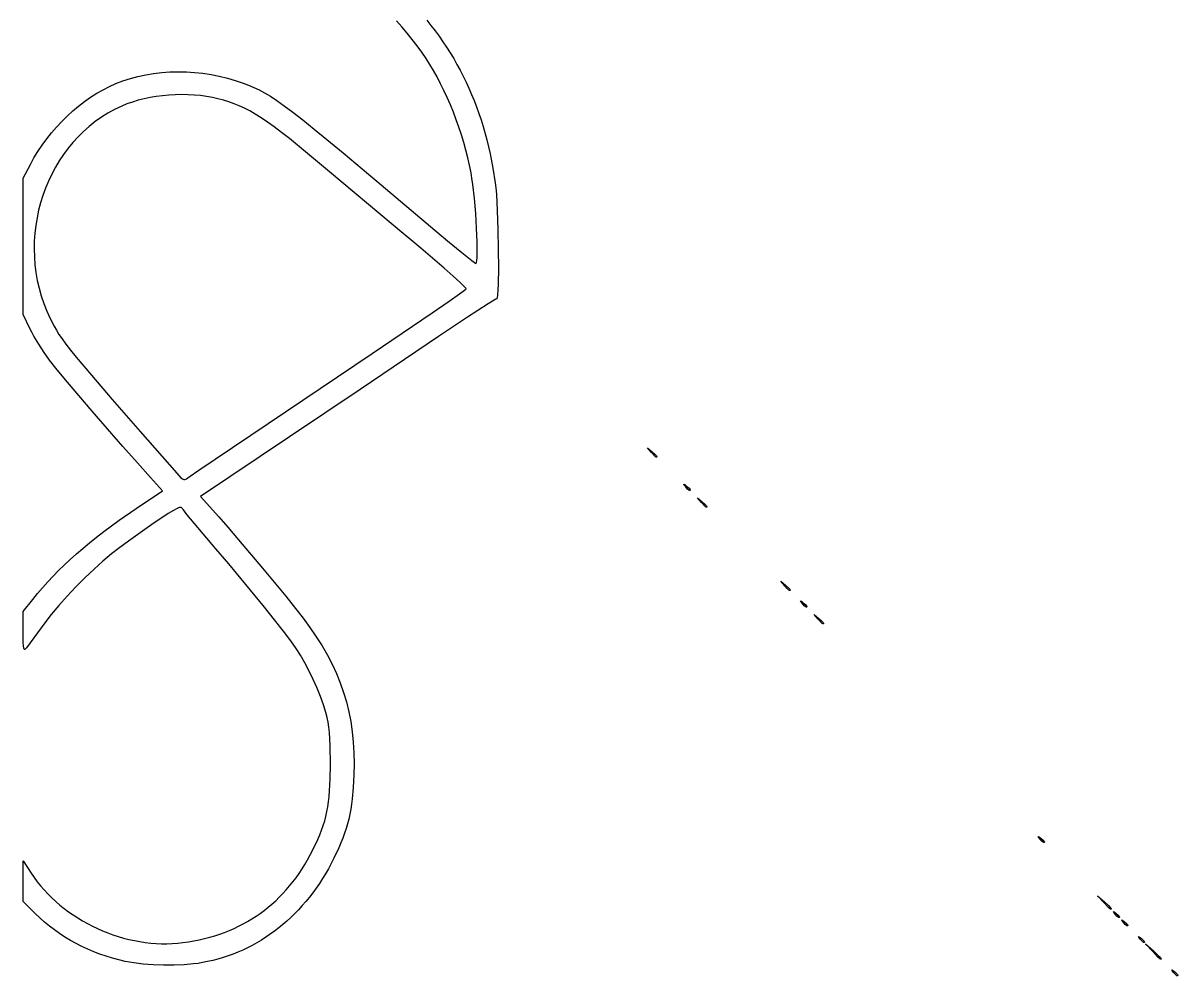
# Model space of a CAD drawing. Extents: x 0 to 2298, y -1889 to 396.
# Drawn here: x 26 to 1255, y -1787 to -772 of the extents above; entities that cross this region are included whole.
import ezdxf

# ---------------------------------------------------------------- set-up
doc = ezdxf.new("R2010")
doc.units = 0

msp = doc.modelspace()

# ---------------------------------------------------------------- linework, layer by layer
at = {"layer": 'Layer 1'}
for p, q in [((429.498206, -776.439371), (423.682591, -769.86959)), ((455.966119, -769.045637), (460.50837, -774.719424)), ((435.122748, -783.090065), (429.498206, -776.439371)), ((440.534119, -789.79925), (435.122748, -783.090065)), ((460.50837, -774.719424), (464.902604, -780.455076)), ((464.902604, -780.455076), (469.149958, -786.254744)), ((469.149958, -786.254744), (473.251571, -792.120581)), ((445.710223, -796.544504), (440.534119, -789.79925)), ((450.628962, -803.303404), (445.710223, -796.544504)), ((473.251571, -792.120581), (477.208579, -798.054741)), ((477.208579, -798.054741), (481.022121, -804.059377)), ((455.26824, -810.053528), (450.628962, -803.303404)), ((459.267139, -816.295509), (455.26824, -810.053528)), ((481.022121, -804.059377), (484.693333, -810.13664)), ((484.693333, -810.13664), (488.223353, -816.288686)), ((463.186749, -822.856275), (459.267139, -816.295509)), ((467.015371, -829.706254), (463.186749, -822.856275)), ((488.223353, -816.288686), (491.613318, -822.517665)), ((491.613318, -822.517665), (494.864366, -828.825732)), ((125.17587, -836.6739), (132.761668, -833.746759)), ((132.761668, -833.746759), (140.607757, -831.204691)), ((140.607757, -831.204691), (148.683266, -829.04802)), ((148.683266, -829.04802), (156.957325, -827.277071)), ((156.957325, -827.277071), (165.399061, -825.892169)), ((165.399061, -825.892169), (173.977605, -824.893638)), ((173.977605, -824.893638), (182.662086, -824.281804)), ((182.662086, -824.281804), (191.421633, -824.056991)), ((191.421633, -824.056991), (200.225374, -824.219524)), ((200.225374, -824.219524), (209.042439, -824.769728)), ((209.042439, -824.769728), (217.841958, -825.707928)), ((217.841958, -825.707928), (226.593059, -827.034448)), ((226.593059, -827.034448), (235.264872, -828.749613)), ((235.264872, -828.749613), (243.826525, -830.853748)), ((243.826525, -830.853748), (252.247148, -833.347178)), ((252.247148, -833.347178), (260.49587, -836.230228)), ((470.741308, -836.815876), (467.015371, -829.706254)), ((494.864366, -828.825732), (497.977634, -835.215039)), ((497.977634, -835.215039), (500.954261, -841.687739)), ((98.361443, -851.276962), (104.945467, -847.069386)), ((104.945467, -847.069386), (111.623078, -843.220235)), ((111.623078, -843.220235), (118.373478, -839.748682)), ((118.373478, -839.748682), (125.17587, -836.6739)), ((260.49587, -836.230228), (266.418117, -838.492623)), ((266.418117, -838.492623), (272.040432, -840.832032)), ((272.040432, -840.832032), (277.614005, -843.439853)), ((277.614005, -843.439853), (283.390028, -846.507484)), ((283.390028, -846.507484), (289.619691, -850.226324)), ((474.352861, -844.15557), (470.741308, -836.815876)), ((477.838331, -851.695763), (474.352861, -844.15557)), ((500.954261, -841.687739), (503.795382, -848.245986)), ((85.557344, -860.690702), (91.891803, -855.823792)), ((91.891803, -855.823792), (98.361443, -851.276962)), ((136.944433, -858.374652), (131.3871, -860.63336)), ((142.778635, -856.341787), (136.944433, -858.374652)), ((148.854611, -854.537041), (142.778635, -856.341787)), ((155.137264, -852.962687), (148.854611, -854.537041)), ((161.591499, -851.621002), (155.137264, -852.962687)), ((168.18222, -850.514259), (161.591499, -851.621002)), ((174.874332, -849.644733), (168.18222, -850.514259)), ((181.632737, -849.014699), (174.874332, -849.644733)), ((188.422342, -848.626431), (181.632737, -849.014699)), ((195.20805, -848.482205), (188.422342, -848.626431)), ((201.954765, -848.584295), (195.20805, -848.482205)), ((208.627392, -848.934976), (201.954765, -848.584295)), ((215.190835, -849.536522), (208.627392, -848.934976)), ((221.609997, -850.391208), (215.190835, -849.536522)), ((227.849784, -851.501309), (221.609997, -850.391208)), ((233.8751, -852.8691), (227.849784, -851.501309)), ((239.79709, -854.462458), (233.8751, -852.8691)), ((245.480242, -856.205297), (239.79709, -854.462458)), ((251.018469, -858.158709), (245.480242, -856.205297)), ((256.505683, -860.383784), (251.018469, -858.158709)), ((289.619691, -850.226324), (296.554185, -854.787771)), ((296.554185, -854.787771), (304.444702, -860.383223)), ((481.18602, -859.406886), (477.838331, -851.695763)), ((484.38423, -867.259365), (481.18602, -859.406886)), ((503.795382, -848.245986), (506.502136, -854.891931)), ((506.502136, -854.891931), (509.075661, -861.627729)), ((67.573024, -877.020192), (73.377158, -871.308075)), ((73.377158, -871.308075), (79.378863, -865.858521)), ((79.378863, -865.858521), (85.557344, -860.690702)), ((109.771235, -872.51873), (103.123384, -877.225563)), ((116.701676, -868.173126), (109.771235, -872.51873)), ((123.908901, -864.20569), (116.701676, -868.173126)), ((131.3871, -860.63336), (123.908901, -864.20569)), ((262.035794, -862.941615), (256.505683, -860.383784)), ((267.702716, -865.893292), (262.035794, -862.941615)), ((273.60036, -869.299906), (267.702716, -865.893292)), ((279.822637, -873.22255), (273.60036, -869.299906)), ((304.444702, -860.383223), (313.542433, -867.204078)), ((313.542433, -867.204078), (324.098567, -875.441735)), ((487.421262, -875.223632), (484.38423, -867.259365)), ((509.075661, -861.627729), (511.517092, -868.455531)), ((511.517092, -868.455531), (513.827569, -875.377492)), ((56.640662, -889.155427), (61.98726, -882.975701)), ((61.98726, -882.975701), (67.573024, -877.020192)), ((96.763932, -882.276686), (90.698689, -887.655163)), ((103.123384, -877.225563), (96.763932, -882.276686)), ((286.463461, -877.722314), (279.822637, -873.22255)), ((293.616742, -882.860289), (286.463461, -877.722314)), ((301.376392, -888.697568), (293.616742, -882.860289)), ((324.098567, -875.441735), (336.364297, -885.287591)), ((490.285418, -883.270113), (487.421262, -875.223632)), ((492.964999, -891.369238), (490.285418, -883.270113)), ((513.827569, -875.377492), (516.008229, -882.395763)), ((516.008229, -882.395763), (519.984644, -896.729851)), ((46.748154, -902.110846), (51.554028, -895.5402)), ((51.554028, -895.5402), (56.640662, -889.155427)), ((84.933461, -893.344053), (79.474058, -899.326419)), ((90.698689, -887.655163), (84.933461, -893.344053)), ((309.836323, -895.295241), (301.376392, -888.697568)), ((329.232678, -911.016134), (309.836323, -895.295241)), ((336.364297, -885.287591), (367.029306, -910.569497)), ((495.448307, -899.491436), (492.964999, -891.369238)), ((519.984644, -896.729851), (523.455439, -911.475017)), ((38.061878, -915.733068), (42.243839, -908.848193)), ((42.243839, -908.848193), (46.748154, -902.110846)), ((74.326287, -905.585323), (69.495958, -912.103827)), ((79.474058, -899.326419), (74.326287, -905.585323)), ((497.723643, -907.607135), (495.448307, -899.491436)), ((499.77931, -915.686764), (497.723643, -907.607135)), ((34.22307, -922.7463), (38.061878, -915.733068)), ((64.988878, -918.864991), (60.810856, -925.851878)), ((69.495958, -912.103827), (64.988878, -918.864991)), ((352.5571, -930.5117), (329.232678, -911.016134)), ((367.029306, -910.569497), (407.546988, -944.58098)), ((501.603608, -923.700752), (499.77931, -915.686764)), ((523.455439, -911.475017), (526.429713, -926.648486)), ((26.45881, -937.3875), (34.22307, -922.7463)), ((56.9677, -933.047549), (53.465219, -940.435066)), ((60.810856, -925.851878), (56.9677, -933.047549)), ((420.2171, -987.3017), (352.5571, -930.5117)), ((503.18484, -931.619528), (501.603608, -923.700752)), ((504.160951, -937.492293), (503.18484, -931.619528)), ((526.429713, -926.648486), (528.916566, -942.267482)), ((26.45881, -1010.1497), (26.45881, -937.3875)), ((53.465219, -940.435066), (50.30922, -947.997491)), ((407.546988, -944.58098), (459.92687, -988.853228)), ((505.087344, -944.109527), (504.160951, -937.492293)), ((506.75848, -958.95739), (505.087344, -944.109527)), ((528.916566, -942.267482), (529.553045, -947.676478)), ((47.505512, -955.717885), (45.059905, -963.57931)), ((50.30922, -947.997491), (47.505512, -955.717885)), ((529.553045, -947.676478), (530.129733, -954.582873)), ((530.129733, -954.582873), (531.093334, -971.868794)), ((45.059905, -963.57931), (42.978204, -971.564828)), ((508.133257, -974.923091), (506.75848, -958.95739)), ((41.266221, -979.657501), (39.929761, -987.840389)), ((42.978204, -971.564828), (41.266221, -979.657501)), ((509.146684, -990.766603), (508.133257, -974.923091)), ((531.093334, -971.868794), (531.786572, -992.087123)), ((39.929761, -987.840389), (38.974635, -996.096556)), ((449.755952, -1011.942826), (420.2171, -987.3017)), ((459.92687, -988.853228), (478.089679, -1004.066333)), ((509.733769, -1005.247899), (509.146684, -990.766603)), ((531.786572, -992.087123), (532.18865, -1013.199732)), ((38.406649, -1004.409061), (38.231614, -1012.760968)), ((38.974635, -996.096556), (38.406649, -1004.409061)), ((478.089679, -1004.066333), (493.25772, -1016.555015)), ((509.829523, -1017.126953), (509.733769, -1005.247899)), ((26.45881, -1082.6901), (26.45881, -1010.1497)), ((38.231614, -1012.760968), (38.455336, -1021.135338)), ((474.511462, -1033.194029), (449.755952, -1011.942826)), ((493.25772, -1016.555015), (503.850386, -1025.009055)), ((509.67284, -1021.703131), (509.829523, -1017.126953)), ((532.18865, -1013.199732), (532.27877, -1033.168498)), ((38.455336, -1021.135338), (39.083624, -1029.515232)), ((39.083624, -1029.515232), (40.122288, -1037.883713)), ((503.850386, -1025.009055), (506.937013, -1027.313638)), ((506.937013, -1027.313638), (508.28707, -1028.118228)), ((508.28707, -1028.118228), (508.619343, -1027.923885)), ((508.619343, -1027.923885), (508.909738, -1027.353772)), ((508.909738, -1027.353772), (509.368953, -1025.163738)), ((509.368953, -1025.163738), (509.67284, -1021.703131)), ((40.122288, -1037.883713), (41.577134, -1046.223841)), ((484.172593, -1041.723021), (474.511462, -1033.194029)), ((491.530442, -1048.414067), (484.172593, -1041.723021)), ((532.27877, -1033.168498), (532.036136, -1049.955294)), ((41.577134, -1046.223841), (43.453971, -1054.518679)), ((43.453971, -1054.518679), (45.758608, -1062.751288)), ((490.885825, -1060.698434), (496.374466, -1056.552354)), ((496.215861, -1052.937011), (491.530442, -1048.414067)), ((497.44105, -1054.282272), (496.215861, -1052.937011)), ((496.374466, -1056.552354), (497.520671, -1055.503727)), ((497.8597, -1054.9617), (497.44105, -1054.282272)), ((497.520671, -1055.503727), (497.8597, -1054.9617)), ((531.783537, -1056.518541), (531.43995, -1061.521998)), ((532.036136, -1049.955294), (531.783537, -1056.518541)), ((45.758608, -1062.751288), (48.496853, -1070.90473)), ((461.7007, -1080.889075), (479.844372, -1068.457991)), ((479.844372, -1068.457991), (490.885825, -1060.698434)), ((527.80305, -1067.203091), (521.450392, -1071.112948)), ((529.62659, -1066.180133), (527.80305, -1067.203091)), ((530.469416, -1065.830482), (529.62659, -1066.180133)), ((530.748282, -1065.545279), (530.469416, -1065.830482)), ((531.002777, -1064.7109), (530.748282, -1065.545279)), ((531.43995, -1061.521998), (531.002777, -1064.7109)), ((48.496853, -1070.90473), (51.674514, -1078.962067)), ((51.674514, -1078.962067), (55.2974, -1086.90636)), ((397.909075, -1123.998028), (461.7007, -1080.889075)), ((521.450392, -1071.112948), (499.578745, -1085.296582)), ((34.00123, -1097.9968), (26.45881, -1082.6901)), ((55.2974, -1086.90636), (59.491055, -1095.152838)), ((499.578745, -1085.296582), (468.639558, -1105.885741)), ((35.733875, -1101.510213), (34.00123, -1097.9968)), ((37.879866, -1105.473365), (35.733875, -1101.510213)), ((43.068734, -1114.218557), (37.879866, -1105.473365)), ((59.491055, -1095.152838), (61.862631, -1099.27689)), ((61.862631, -1099.27689), (64.638775, -1103.672279)), ((64.638775, -1103.672279), (67.985538, -1108.542101)), ((468.639558, -1105.885741), (432.417916, -1130.384782)), ((48.881525, -1123.171721), (43.068734, -1114.218557)), ((67.985538, -1108.542101), (72.06897, -1114.089454)), ((72.06897, -1114.089454), (77.055124, -1120.517433)), ((54.63193, -1131.2722), (48.881525, -1123.171721)), ((77.055124, -1120.517433), (83.11005, -1128.029135)), ((83.11005, -1128.029135), (99.090423, -1147.116094)), ((287.1157, -1198.4897), (397.909075, -1123.998028)), ((432.417916, -1130.384782), (385.000529, -1162.495532)), ((61.219983, -1139.614213), (54.63193, -1131.2722)), ((71.564486, -1152.128577), (61.219983, -1139.614213)), ((99.914555, -1185.483787), (71.564486, -1152.128577)), ((99.090423, -1147.116094), (121.3385, -1172.975104)), ((385.000529, -1162.495532), (309.964916, -1212.907782)), ((121.3385, -1172.975104), (151.182689, -1207.230935)), ((132.465561, -1222.956705), (99.914555, -1185.483787)), ((230.741614, -1236.479075), (287.1157, -1198.4897)), ((151.182689, -1207.230935), (189.9514, -1251.50836)), ((309.964916, -1212.907782), (215.240916, -1276.352882)), ((148.061236, -1240.618201), (132.465561, -1222.956705)), ((695.072, -1229.55), (690.85712, -1224.44777)), ((690.85712, -1224.44777), (695.95935, -1228.66265)), ((695.95935, -1228.66265), (698.832821, -1231.248427)), ((162.00093, -1256.1662), (148.061236, -1240.618201)), ((212.339609, -1249.026669), (230.741614, -1236.479075)), ((698.371813, -1232.988456), (695.072, -1229.55)), ((695.072, -1229.55), (695.072, -1229.55)), ((699.532986, -1234.042177), (698.371813, -1232.988456)), ((698.832821, -1231.248427), (700.479259, -1233.043914)), ((700.17423, -1234.43039), (699.532986, -1234.042177)), ((700.693726, -1234.346335), (700.17423, -1234.43039)), ((700.479259, -1233.043914), (700.84884, -1233.658296)), ((700.919462, -1234.090703), (700.693726, -1234.346335)), ((700.84884, -1233.658296), (700.919462, -1234.090703)), ((189.9514, -1251.50836), (194.415847, -1256.302098)), ((204.149, -1254.836), (212.339609, -1249.026669)), ((174.64563, -1270.1419), (162.00093, -1256.1662)), ((194.415847, -1256.302098), (196.00336, -1257.611018)), ((196.00336, -1257.611018), (197.382902, -1258.24663)), ((197.382902, -1258.24663), (198.046677, -1258.324132)), ((198.046677, -1258.324132), (198.720851, -1258.24793)), ((198.720851, -1258.24793), (200.183582, -1257.653912)), ((200.183582, -1257.653912), (201.937472, -1256.50357)), ((201.937472, -1256.50357), (204.1489, -1254.8359)), ((204.1489, -1254.8359), (204.149, -1254.836)), ((730.097884, -1264.108414), (729.706205, -1263.293861)), ((729.706205, -1263.293861), (730.52076, -1263.685541)), ((731.675, -1266.15), (730.097884, -1264.108414)), ((730.52076, -1263.685541), (732.562344, -1265.262656)), ((732.562344, -1265.262656), (735.196644, -1267.564204)), ((146.69433, -1289.2198), (174.64563, -1270.1419)), ((215.240916, -1276.352882), (234.762516, -1298.092782)), ((733.619527, -1268.34756), (731.674994, -1266.149996)), ((731.674994, -1266.149996), (731.675, -1266.15)), ((735.085725, -1269.588457), (733.619527, -1268.34756)), ((735.619952, -1269.837156), (735.085725, -1269.588457)), ((735.196644, -1267.564204), (736.025063, -1268.475811)), ((736.011198, -1269.83109), (735.619952, -1269.837156)), ((736.251665, -1269.56506), (736.011198, -1269.83109)), ((736.025063, -1268.475811), (736.333554, -1269.033866)), ((736.333554, -1269.033866), (736.251665, -1269.56506)), ((748.313, -1282.79), (744.09812, -1277.68777)), ((744.09812, -1277.68777), (749.20035, -1281.90265)), ((128.873239, -1301.601012), (146.69433, -1289.2198)), ((190.284715, -1289.02578), (186.435518, -1291.120662)), ((191.717332, -1288.430515), (190.284715, -1289.02578)), ((192.886087, -1288.105937), (191.717332, -1288.430515)), ((193.839071, -1288.028977), (192.886087, -1288.105937)), ((194.624379, -1288.17656), (193.839071, -1288.028977)), ((195.290103, -1288.525616), (194.624379, -1288.17656)), ((195.884338, -1289.053072), (195.290103, -1288.525616)), ((197.05071, -1290.5509), (195.884338, -1289.053072)), ((751.612813, -1286.228456), (748.313, -1282.79)), ((748.313, -1282.79), (748.313, -1282.79)), ((749.20035, -1281.90265), (752.073821, -1284.488427)), ((752.773986, -1287.282177), (751.612813, -1286.228456)), ((752.073821, -1284.488427), (753.720259, -1286.283914)), ((753.41523, -1287.67039), (752.773986, -1287.282177)), ((753.934726, -1287.586335), (753.41523, -1287.67039)), ((753.720259, -1286.283914), (754.08984, -1286.898296)), ((754.160462, -1287.330703), (753.934726, -1287.586335)), ((754.08984, -1286.898296), (754.160462, -1287.330703)), ((112.437789, -1313.69107), (128.873239, -1301.601012)), ((180.953749, -1294.57516), (163.55351, -1306.3013)), ((186.435518, -1291.120662), (180.953749, -1294.57516)), ((200.80459, -1295.316886), (197.05071, -1290.5509)), ((208.613898, -1304.720637), (200.80459, -1295.316886)), ((234.762516, -1298.092782), (244.427545, -1309.130862)), ((104.704746, -1319.659412), (112.437789, -1313.69107)), ((163.55351, -1306.3013), (150.901915, -1315.115798)), ((231.65711, -1332.0342), (208.613898, -1304.720637)), ((244.427545, -1309.130862), (255.847332, -1322.425423)), ((90.138152, -1331.50771), (97.276191, -1325.593959)), ((97.276191, -1325.593959), (104.704746, -1319.659412)), ((138.541498, -1323.909512), (127.928037, -1331.66337)), ((150.901915, -1315.115798), (138.541498, -1323.909512)), ((255.847332, -1322.425423), (281.320341, -1352.664407)), ((76.677726, -1343.324815), (83.276655, -1337.413662)), ((83.276655, -1337.413662), (90.138152, -1331.50771)), ((120.51731, -1337.3583), (111.470988, -1344.999087)), ((127.928037, -1331.66337), (120.51731, -1337.3583)), ((245.253662, -1348.073242), (231.65711, -1332.0342)), ((64.211676, -1355.21471), (70.327391, -1349.254164)), ((70.327391, -1349.254164), (76.677726, -1343.324815)), ((111.470988, -1344.999087), (101.96973, -1353.604331)), ((258.572054, -1364.013464), (245.253662, -1348.073242)), ((52.628213, -1367.281379), (58.316608, -1361.219448)), ((58.316608, -1361.219448), (64.211676, -1355.21471)), ((92.265704, -1362.911473), (82.611073, -1372.65795)), ((101.96973, -1353.604331), (92.265704, -1362.911473)), ((283.26171, -1394.204062), (258.572054, -1364.013464)), ((281.320341, -1352.664407), (305.919863, -1382.570579)), ((41.815548, -1379.628807), (47.132518, -1373.413499)), ((47.132518, -1373.413499), (52.628213, -1367.281379)), ((82.611073, -1372.65795), (73.258002, -1382.581202)), ((837.047, -1371.53), (832.83212, -1366.42777)), ((832.83212, -1366.42777), (837.93435, -1370.64265)), ((839.632777, -1374.403467), (837.047, -1371.53)), ((837.047, -1371.53), (837.047, -1371.53)), ((837.93435, -1370.64265), (841.372806, -1373.942464)), ((841.428264, -1376.049906), (839.632777, -1374.403467)), ((841.372806, -1373.942464), (842.426527, -1375.103636)), ((842.042646, -1376.419488), (841.428264, -1376.049906)), ((842.475053, -1376.490111), (842.042646, -1376.419488)), ((842.426527, -1375.103636), (842.81474, -1375.74488)), ((842.730685, -1376.264375), (842.475053, -1376.490111)), ((842.81474, -1375.74488), (842.730685, -1376.264375)), ((26.45883, -1398.8068), (36.66333, -1385.9403)), ((36.66333, -1385.9403), (41.815548, -1379.628807)), ((73.258002, -1382.581202), (64.458658, -1392.418669)), ((305.919863, -1382.570579), (316.247791, -1395.449124)), ((854.325884, -1388.338414), (853.934205, -1387.523861)), ((853.934205, -1387.523861), (854.74876, -1387.915541)), ((855.903, -1390.38), (854.325884, -1388.338414)), ((854.74876, -1387.915541), (856.790344, -1389.492656)), ((26.45883, -1420.3249), (26.45883, -1398.8068)), ((64.458658, -1392.418669), (56.465206, -1401.907788)), ((294.076653, -1407.757748), (283.26171, -1394.204062)), ((316.247791, -1395.449124), (324.384216, -1405.904782)), ((857.847527, -1392.57756), (855.902994, -1390.379996)), ((855.902994, -1390.379996), (855.903, -1390.38)), ((856.790344, -1389.492656), (859.424644, -1391.794204)), ((859.313725, -1393.818457), (857.847527, -1392.57756)), ((859.847952, -1394.067156), (859.313725, -1393.818457)), ((859.424644, -1391.794204), (860.253063, -1392.705811)), ((860.239198, -1394.06109), (859.847952, -1394.067156)), ((860.479665, -1393.79506), (860.239198, -1394.06109)), ((860.253063, -1392.705811), (860.561554, -1393.263866)), ((860.561554, -1393.263866), (860.479665, -1393.79506)), ((49.52981, -1410.786), (30.00821, -1437.4063)), ((56.465206, -1401.907788), (49.52981, -1410.786)), ((303.500791, -1419.81923), (294.076653, -1407.757748)), ((324.384216, -1405.904782), (331.708922, -1415.767287)), ((872.541, -1407.02), (868.32612, -1401.91777)), ((868.32612, -1401.91777), (873.42835, -1406.13265)), ((875.840813, -1410.458456), (872.541, -1407.02)), ((872.541, -1407.02), (872.541, -1407.02)), ((873.42835, -1406.13265), (876.301821, -1408.718427)), ((877.001986, -1411.512177), (875.840813, -1410.458456)), ((876.301821, -1408.718427), (877.948259, -1410.513914)), ((877.64323, -1411.90039), (877.001986, -1411.512177)), ((878.162726, -1411.816335), (877.64323, -1411.90039)), ((877.948259, -1410.513914), (878.31784, -1411.128296)), ((878.388462, -1411.560703), (878.162726, -1411.816335)), ((878.31784, -1411.128296), (878.388462, -1411.560703)), ((26.67027, -1431.791066), (26.45883, -1420.3249)), ((311.255964, -1430.040162), (303.500791, -1419.81923)), ((331.708922, -1415.767287), (338.465607, -1425.574557)), ((338.465607, -1425.574557), (344.663369, -1435.354538)), ((26.860479, -1435.361245), (26.67027, -1431.791066)), ((27.152073, -1437.683594), (26.860479, -1435.361245)), ((27.578847, -1438.903693), (27.152073, -1437.683594)), ((30.00821, -1437.4063), (28.973121, -1438.619466)), ((317.06401, -1438.0722), (311.255964, -1430.040162)), ((344.663369, -1435.354538), (350.311307, -1445.135173)), ((27.853489, -1439.145894), (27.578847, -1438.903693)), ((28.174598, -1439.167124), (27.853489, -1439.145894)), ((28.973121, -1438.619466), (28.174598, -1439.167124)), ((321.68401, -1445.36594), (317.06401, -1438.0722)), ((326.322203, -1453.455166), (321.68401, -1445.36594)), ((350.311307, -1445.135173), (355.418519, -1454.944407)), ((330.872005, -1462.116308), (326.322203, -1453.455166)), ((335.226833, -1471.1258), (330.872005, -1462.116308)), ((355.418519, -1454.944407), (359.994105, -1464.810186)), ((339.280101, -1480.260073), (335.226833, -1471.1258)), ((359.994105, -1464.810186), (364.047162, -1474.760455)), ((364.047162, -1474.760455), (367.586791, -1484.823157)), ((342.925226, -1489.295559), (339.280101, -1480.260073)), ((367.586791, -1484.823157), (370.622089, -1495.026238)), ((346.055624, -1498.008691), (342.925226, -1489.295559)), ((348.56471, -1506.1759), (346.055624, -1498.008691)), ((370.622089, -1495.026238), (373.162155, -1505.397643)), ((349.911756, -1511.53419), (348.56471, -1506.1759)), ((350.980642, -1516.681911), (349.911756, -1511.53419)), ((373.162155, -1505.397643), (375.216089, -1515.965317)), ((351.805161, -1521.949217), (350.980642, -1516.681911)), ((352.419109, -1527.666262), (351.805161, -1521.949217)), ((375.216089, -1515.965317), (376.792988, -1526.757204)), ((352.856282, -1534.1632), (352.419109, -1527.666262)), ((353.150474, -1541.770183), (352.856282, -1534.1632)), ((376.792988, -1526.757204), (377.901951, -1537.801249)), ((353.4451, -1561.6349), (353.150474, -1541.770183)), ((377.901951, -1537.801249), (378.552078, -1549.125397)), ((378.752467, -1560.757593), (378.512216, -1572.725782)), ((378.552078, -1549.125397), (378.752467, -1560.757593)), ((353.272226, -1576.76179), (353.4451, -1561.6349)), ((378.512216, -1572.725782), (377.842807, -1586.16507)), ((352.686011, -1589.853158), (353.272226, -1576.76179)), ((351.585069, -1601.389937), (352.206218, -1595.785813)), ((352.206218, -1595.785813), (352.686011, -1589.853158)), ((377.842807, -1586.16507), (376.775654, -1598.257738)), ((349.868012, -1611.853062), (350.809892, -1606.725648)), ((350.809892, -1606.725648), (351.585069, -1601.389937)), ((375.224967, -1609.341741), (374.241489, -1614.611103)), ((376.066114, -1603.9047), (375.224967, -1609.341741)), ((376.775654, -1598.257738), (376.066114, -1603.9047)), ((345.915429, -1626.586692), (347.433454, -1621.723467)), ((347.433454, -1621.723467), (348.746758, -1616.832297)), ((348.746758, -1616.832297), (349.868012, -1611.853062)), ((373.104957, -1619.755032), (371.804647, -1624.815772)), ((374.241489, -1614.611103), (373.104957, -1619.755032)), ((342.214518, -1636.469767), (344.180008, -1631.482086)), ((344.180008, -1631.482086), (345.915429, -1626.586692)), ((370.329836, -1629.835567), (368.6698, -1634.856662)), ((371.804647, -1624.815772), (370.329836, -1629.835567)), ((334.8109, -1652.5877), (340.006285, -1641.609852)), ((340.006285, -1641.609852), (342.214518, -1636.469767)), ((364.751158, -1645.071728), (362.471104, -1650.350187)), ((366.813815, -1639.921301), (364.751158, -1645.071728)), ((368.6698, -1634.856662), (366.813815, -1639.921301)), ((1107.222884, -1639.018414), (1106.831206, -1638.203861)), ((1106.831206, -1638.203861), (1107.64576, -1638.595541)), ((1108.8, -1641.06), (1107.222884, -1639.018414)), ((1107.64576, -1638.595541), (1109.687344, -1640.172656)), ((1110.744527, -1643.25756), (1108.799994, -1641.059996)), ((1108.799994, -1641.059996), (1108.8, -1641.06)), ((1109.687344, -1640.172656), (1112.321644, -1642.474203)), ((1112.210725, -1644.498457), (1110.744527, -1643.25756)), ((1112.744952, -1644.747156), (1112.210725, -1644.498457)), ((1112.321644, -1642.474203), (1113.150063, -1643.385811)), ((1113.136198, -1644.74109), (1112.744952, -1644.747156)), ((1113.376665, -1644.47506), (1113.136198, -1644.74109)), ((1113.150063, -1643.385811), (1113.458554, -1643.943866)), ((1113.458554, -1643.943866), (1113.376665, -1644.47506)), ((329.274044, -1662.998981), (332.095623, -1657.862982)), ((332.095623, -1657.862982), (334.8109, -1652.5877)), ((362.471104, -1650.350187), (357.215916, -1661.460182)), ((26.4583, -1685.6413), (26.4583, -1664.1232)), ((26.4583, -1664.1232), (35.1099, -1677.2115)), ((323.313119, -1672.852316), (326.346448, -1667.995493)), ((326.346448, -1667.995493), (329.274044, -1662.998981)), ((354.350106, -1667.07646), (351.3691, -1672.569093)), ((357.215916, -1661.460182), (354.350106, -1667.07646)), ((35.1099, -1677.2115), (38.252761, -1681.896729)), ((38.252761, -1681.896729), (41.602944, -1686.466436)), ((313.581578, -1686.582615), (316.9304, -1682.14608)), ((316.9304, -1682.14608), (320.174342, -1677.569246)), ((320.174342, -1677.569246), (323.313119, -1672.852316)), ((345.068648, -1683.177577), (341.752776, -1688.290503)), ((348.274685, -1677.93662), (345.068648, -1683.177577)), ((351.3691, -1672.569093), (348.274685, -1677.93662)), ((26.4583, -1707.3812), (26.4583, -1685.6413)), ((41.602944, -1686.466436), (45.152, -1690.916884)), ((45.152, -1690.916884), (48.891479, -1695.244337)), ((48.891479, -1695.244337), (52.812934, -1699.445058)), ((302.908678, -1699.048395), (306.570433, -1695.033976)), ((306.570433, -1695.033976), (310.128161, -1690.878648)), ((310.128161, -1690.878648), (313.581578, -1686.582615)), ((338.328855, -1693.273936), (334.798675, -1698.126412)), ((341.752776, -1688.290503), (338.328855, -1693.273936)), ((39.3248, -1720.2477), (26.4583, -1707.3812)), ((52.812934, -1699.445058), (56.907915, -1703.515309)), ((56.907915, -1703.515309), (61.167974, -1707.451354)), ((61.167974, -1707.451354), (65.584661, -1711.249455)), ((291.302096, -1710.244172), (295.274225, -1706.653696)), ((295.274225, -1706.653696), (299.14318, -1702.921703)), ((299.14318, -1702.921703), (302.908678, -1699.048395)), ((327.42668, -1707.432646), (323.588441, -1711.88348)), ((331.164021, -1702.846469), (327.42668, -1707.432646)), ((334.798675, -1698.126412), (331.164021, -1702.846469)), ((1176.46, -1708.72), (1170.02676, -1701.39941)), ((1170.02676, -1701.39941), (1177.34735, -1707.83265)), ((1177.34735, -1707.83265), (1181.409721, -1711.700917)), ((44.164047, -1724.902952), (39.3248, -1720.2477)), ((65.584661, -1711.249455), (70.149528, -1714.905875)), ((70.149528, -1714.905875), (74.854126, -1718.416879)), ((74.854126, -1718.416879), (79.690007, -1721.778728)), ((274.387533, -1723.186835), (278.769512, -1720.164461)), ((278.769512, -1720.164461), (283.049456, -1716.999757)), ((283.049456, -1716.999757), (287.227078, -1713.692927)), ((287.227078, -1713.692927), (291.302096, -1710.244172)), ((315.616413, -1720.373268), (311.486199, -1724.409298)), ((319.651089, -1716.197508), (315.616413, -1720.373268)), ((323.588441, -1711.88348), (319.651089, -1716.197508)), ((1181.368122, -1713.683579), (1176.46, -1708.72)), ((1176.46, -1708.72), (1176.46, -1708.72)), ((1182.9799, -1715.239897), (1181.368122, -1713.683579)), ((1181.409721, -1711.700917), (1183.725134, -1714.154979)), ((1183.78059, -1715.81875), (1182.9799, -1715.239897)), ((1183.725134, -1714.154979), (1184.279723, -1714.929672)), ((1184.286654, -1715.730362), (1183.78059, -1715.81875)), ((1184.279723, -1714.929672), (1184.459964, -1715.444401)), ((1184.459964, -1715.444401), (1184.286654, -1715.730362)), ((1187.082884, -1718.878414), (1186.691206, -1718.063861)), ((1186.691206, -1718.063861), (1187.50576, -1718.455541)), ((1188.66, -1720.92), (1187.082884, -1718.878414)), ((1187.50576, -1718.455541), (1189.547344, -1720.032656)), ((1189.547344, -1720.032656), (1192.181644, -1722.334204)), ((49.193064, -1729.382404), (44.164047, -1724.902952)), ((54.404053, -1733.681831), (49.193064, -1729.382404)), ((79.690007, -1721.778728), (84.648721, -1724.987685)), ((84.648721, -1724.987685), (89.72182, -1728.040015)), ((89.72182, -1728.040015), (94.900855, -1730.931979)), ((94.900855, -1730.931979), (100.177377, -1733.65984)), ((255.844944, -1733.848965), (260.632223, -1731.397944)), ((260.632223, -1731.397944), (265.318604, -1728.803779)), ((265.318604, -1728.803779), (269.903802, -1726.066675)), ((269.903802, -1726.066675), (274.387533, -1723.186835)), ((302.946307, -1732.056317), (298.540204, -1735.664382)), ((307.262235, -1728.304135), (302.946307, -1732.056317)), ((311.486199, -1724.409298), (307.262235, -1728.304135)), ((1190.604527, -1723.11756), (1188.659994, -1720.919996)), ((1188.659994, -1720.919996), (1188.66, -1720.92)), ((1192.070725, -1724.358457), (1190.604527, -1723.11756)), ((1192.604952, -1724.607156), (1192.070725, -1724.358457)), ((1192.181644, -1722.334204), (1193.010063, -1723.245811)), ((1192.996198, -1724.60109), (1192.604952, -1724.607156)), ((1193.236665, -1724.33506), (1192.996198, -1724.60109)), ((1193.010063, -1723.245811), (1193.318554, -1723.803866)), ((1193.318554, -1723.803866), (1193.236665, -1724.33506)), ((1195.952884, -1727.748414), (1195.561206, -1726.933861)), ((1195.561206, -1726.933861), (1196.37576, -1727.325541)), ((1197.53, -1729.79), (1195.952884, -1727.748414)), ((1196.37576, -1727.325541), (1198.417344, -1728.902656)), ((1199.474527, -1731.98756), (1197.529994, -1729.789996)), ((1197.529994, -1729.789996), (1197.53, -1729.79)), ((1198.417344, -1728.902656), (1201.051644, -1731.204203)), ((1200.940725, -1733.228457), (1199.474527, -1731.98756)), ((1201.051644, -1731.204203), (1201.880063, -1732.115811)), ((1201.880063, -1732.115811), (1202.188554, -1732.673866)), ((1202.188554, -1732.673866), (1202.106665, -1733.20506)), ((59.789216, -1737.797009), (54.404053, -1733.681831)), ((65.340752, -1741.723713), (59.789216, -1737.797009)), ((71.050865, -1745.45772), (65.340752, -1741.723713)), ((100.177377, -1733.65984), (105.542937, -1736.219862)), ((105.542937, -1736.219862), (110.989087, -1738.608309)), ((110.989087, -1738.608309), (116.507378, -1740.821441)), ((116.507378, -1740.821441), (122.089361, -1742.855524)), ((122.089361, -1742.855524), (127.726587, -1744.706819)), ((127.726587, -1744.706819), (133.410607, -1746.371591)), ((225.018323, -1745.537726), (230.405022, -1743.949826)), ((230.405022, -1743.949826), (235.692528, -1742.217564)), ((235.692528, -1742.217564), (240.880558, -1740.341144)), ((240.880558, -1740.341144), (245.968827, -1738.320769)), ((245.968827, -1738.320769), (250.95705, -1736.156642)), ((250.95705, -1736.156642), (255.844944, -1733.848965)), ((289.464616, -1742.44231), (284.798707, -1745.609249)), ((294.045711, -1739.126867), (289.464616, -1742.44231)), ((298.540204, -1735.664382), (294.045711, -1739.126867)), ((1201.474952, -1733.477156), (1200.940725, -1733.228457)), ((1201.866198, -1733.47109), (1201.474952, -1733.477156)), ((1202.106665, -1733.20506), (1201.866198, -1733.47109)), ((1213.702884, -1745.498414), (1213.311206, -1744.683861)), ((1213.311206, -1744.683861), (1214.12576, -1745.075541)), ((1214.12576, -1745.075541), (1216.167344, -1746.652656)), ((76.911756, -1748.994803), (71.050865, -1745.45772)), ((82.915625, -1752.33074), (76.911756, -1748.994803)), ((89.054675, -1755.461305), (82.915625, -1752.33074)), ((95.321107, -1758.382274), (89.054675, -1755.461305)), ((133.410607, -1746.371591), (139.132972, -1747.846101)), ((139.132972, -1747.846101), (144.885235, -1749.126612)), ((144.885235, -1749.126612), (150.658945, -1750.209389)), ((150.658945, -1750.209389), (156.445655, -1751.090694)), ((156.445655, -1751.090694), (162.236915, -1751.766789)), ((162.236915, -1751.766789), (168.024276, -1752.233939)), ((168.024276, -1752.233939), (173.799291, -1752.488405)), ((173.799291, -1752.488405), (179.553509, -1752.526451)), ((179.553509, -1752.526451), (185.278483, -1752.34434)), ((185.278483, -1752.34434), (190.965763, -1751.938336)), ((190.965763, -1751.938336), (196.6069, -1751.3047)), ((196.6069, -1751.3047), (202.485294, -1750.441653)), ((202.485294, -1750.441653), (208.265918, -1749.433229)), ((208.265918, -1749.433229), (213.948487, -1748.279631)), ((213.948487, -1748.279631), (219.532717, -1746.981063)), ((219.532717, -1746.981063), (225.018323, -1745.537726)), ((265.322667, -1756.762713), (260.259493, -1759.165194)), ((270.309963, -1754.204415), (265.322667, -1756.762713)), ((275.219594, -1751.491764), (270.309963, -1754.204415)), ((280.04977, -1748.626221), (275.219594, -1751.491764)), ((284.798707, -1745.609249), (280.04977, -1748.626221)), ((1215.28, -1747.54), (1213.702884, -1745.498414)), ((1217.224527, -1749.73756), (1215.279994, -1747.539996)), ((1215.279994, -1747.539996), (1215.28, -1747.54)), ((1216.167344, -1746.652656), (1218.801644, -1748.954203)), ((1218.690725, -1750.978457), (1217.224527, -1749.73756)), ((1219.224952, -1751.227156), (1218.690725, -1750.978457)), ((1218.801644, -1748.954203), (1219.630063, -1749.865811)), ((1219.616198, -1751.22109), (1219.224952, -1751.227156)), ((1219.856665, -1750.95506), (1219.616198, -1751.22109)), ((1219.630063, -1749.865811), (1219.938554, -1750.423866)), ((1219.938554, -1750.423866), (1219.856665, -1750.95506)), ((1228.59, -1760.85), (1221.04758, -1752.42023)), ((1221.04758, -1752.42023), (1229.47735, -1759.96265)), ((101.707122, -1761.089423), (95.321107, -1758.382274)), ((108.204922, -1763.578526), (101.707122, -1761.089423)), ((114.806708, -1765.84536), (108.204922, -1763.578526)), ((121.504682, -1767.8857), (114.806708, -1765.84536)), ((128.291046, -1769.695322), (121.504682, -1767.8857)), ((135.158, -1771.27), (128.291046, -1769.695322)), ((233.867987, -1768.789177), (228.387069, -1770.226052)), ((239.283748, -1767.187712), (233.867987, -1768.789177)), ((244.632567, -1765.423118), (239.283748, -1767.187712)), ((249.912655, -1763.49686), (244.632567, -1765.423118)), ((255.122226, -1761.410397), (249.912655, -1763.49686)), ((260.259493, -1759.165194), (255.122226, -1761.410397)), ((1234.219092, -1766.617735), (1228.59, -1760.85)), ((1228.59, -1760.85), (1228.59, -1760.85)), ((1229.47735, -1759.96265), (1234.087377, -1764.472161)), ((1234.087377, -1764.472161), (1236.742476, -1767.255511)), ((1236.108163, -1768.399355), (1234.219092, -1766.617735)), ((1237.01977, -1769.05793), (1236.108163, -1768.399355)), ((1236.742476, -1767.255511), (1237.401918, -1768.11036)), ((1237.514569, -1768.967376), (1237.01977, -1769.05793)), ((1237.401918, -1768.11036), (1237.650617, -1768.66625)), ((1237.650617, -1768.66625), (1237.514569, -1768.967376)), ((144.289283, -1772.900439), (135.157616, -1771.269162)), ((135.157616, -1771.269162), (135.158, -1771.27)), ((154.346421, -1774.12877), (144.289283, -1772.900439)), ((165.027472, -1774.946357), (154.346421, -1774.12877)), ((176.030879, -1775.345402), (165.027472, -1774.946357)), ((187.055084, -1775.318105), (176.030879, -1775.345402)), ((197.79853, -1774.856669), (187.055084, -1775.318105)), ((207.95966, -1773.953294), (197.79853, -1774.856669)), ((212.72762, -1773.333443), (207.95966, -1773.953294)), ((217.236916, -1772.600182), (212.72762, -1773.333443)), ((222.842783, -1771.496875), (217.236916, -1772.600182)), ((228.387069, -1770.226052), (222.842783, -1771.496875)), ((1249.192884, -1780.988414), (1248.801205, -1780.173861)), ((1248.801205, -1780.173861), (1249.61576, -1780.565541)), ((1250.77, -1783.03), (1249.192884, -1780.988414)), ((1249.61576, -1780.565541), (1251.657344, -1782.142656)), ((1252.714527, -1785.22756), (1250.769994, -1783.029996)), ((1250.769994, -1783.029996), (1250.77, -1783.03)), ((1251.657344, -1782.142656), (1254.291644, -1784.444204)), ((1254.180725, -1786.468457), (1252.714527, -1785.22756)), ((1254.714952, -1786.717156), (1254.180725, -1786.468457)), ((1254.291644, -1784.444204), (1255.120063, -1785.355811)), ((1255.106198, -1786.71109), (1254.714952, -1786.717156)), ((1255.346665, -1786.44506), (1255.106198, -1786.71109)), ((1255.120063, -1785.355811), (1255.428554, -1785.913866)), ((1255.428554, -1785.913866), (1255.346665, -1786.44506))]:
    msp.add_line(p, q, dxfattribs=at)

doc.saveas('drawing.dxf')
